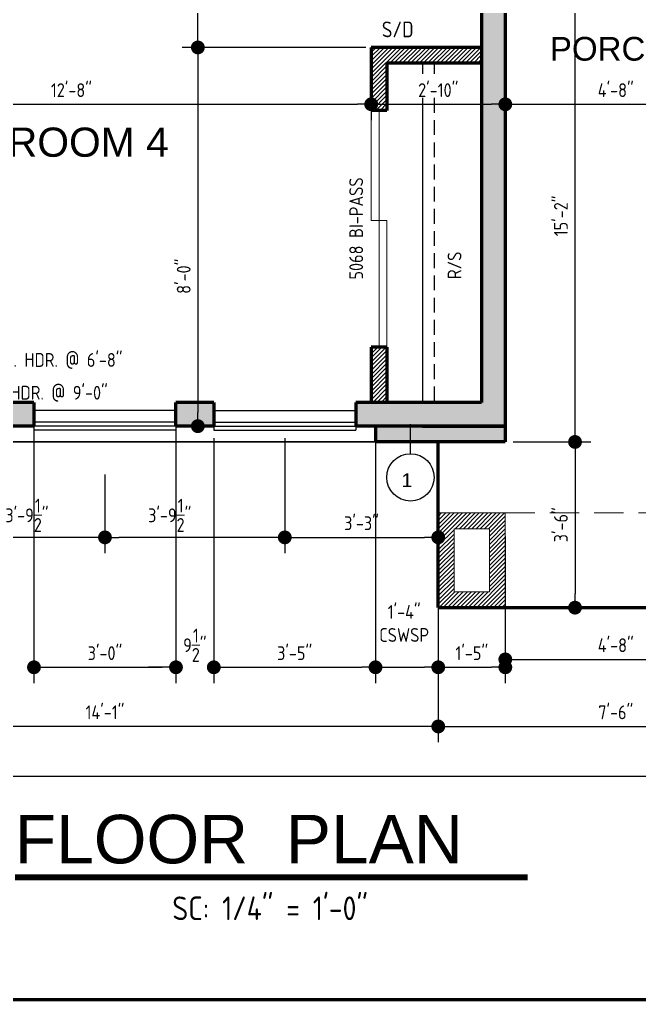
# Model space of a CAD drawing. Header units: feet. Extents: x 57903 to 63568, y -124112 to -112262.
# Drawn here: x 62962.2 to 63119.3, y -124112 to -123863.7 of the extents above; entities that cross this region are included whole.
import ezdxf
from ezdxf.enums import TextEntityAlignment as Align

# ---------------------------------------------------------------- set-up
doc = ezdxf.new("R2010")
doc.units = ezdxf.units.FT
doc.header["$LTSCALE"] = 30
doc.header["$MEASUREMENT"] = 0
for name, pattern in [('HIDDEN', [0.375, 0.25, -0.125]), ('HIDDEN2', [0.1875, 0.125, -0.0625]), ('Solid', [0])]:
    doc.linetypes.add(name, pattern=pattern)
for name, color, linetype in [('CABS-FLOORPLAN', 4, 'Continuous'), ('TEXT', 7, 'Continuous'), ('WINS', 121, 'Continuous')]:
    doc.layers.add(name, color=color, linetype=linetype)
for name, color, linetype, lineweight in [('DIMS', 137, 'Continuous', 15), ('DOORS', 157, 'Continuous', 9), ('DOORTEXT', 253, 'Continuous', 20), ('HATCH', 123, 'Continuous', 0), ('L1', 251, 'Continuous', 13), ('MISC', 3, 'Continuous', 30), ('ROOM LBLS', 253, 'Continuous', 30), ('TEXT LBLS', 81, 'Continuous', 18), ('WALLS', 7, 'Continuous', 60), ('WINDWS LBLS', 121, 'Continuous', 18)]:
    doc.layers.add(name, color=color, linetype=linetype, lineweight=lineweight)
doc.styles.add('ARCH', font='ARCHITXT.SHX')
doc.styles.add('SWIS72', font='swissel.ttf', dxfattribs={"height": 4.5})
doc.styles.add('TEXT1', font='ARCHITXT.shx')
doc.dimstyles.new('ARCHITECTURAL', dxfattribs={"dimtxt": 3.5, "dimasz": 3.5, "dimexe": 4, "dimexo": 2, "dimgap": 1.5, "dimtad": 1, "dimdec": 1, "dimzin": 3, "dimdsep": 46, "dimlunit": 4, "dimtxsty": 'ARCH', "dimblk": 'DOT', "dimcen": 0.0625, "dimadec": 0, "dimazin": 0, "dimtfac": 1, "dimtdec": 1, "dimtix": 1, "dimtofl": 0, "dimtmove": 1, "dimatfit": 2, "dimldrblk": 'DOTSMALL', "dimfxl": 1, "dimtolj": 1, "dimtzin": 0, "dimarcsym": 0})

# ---------------------------------------------------------------- blocks, each defined once
blk = doc.blocks.new('_Dot')
at = {"layer": 'DIMS', "color": 0, "lineweight": -2}
blk.add_line((-0.5, 0), (-1, 0), dxfattribs=at)
at = {"layer": 'DIMS', "color": 0, "const_width": 0.5}
blk.add_lwpolyline([(-0.25, 0, 1), (0.25, 0, 1)], format="xyb", close=True, dxfattribs=at)
blk = doc.blocks.new('*D633')
at = {"layer": 'Defpoints', "color": 0, "linetype": 'Solid', "transparency": 16777216}
for p in [(63029.4, -123967.74), (62983.81, -123977.01), (62983.81, -123994.93)]:
    blk.add_point(p, dxfattribs=at)
at = {"layer": 'DIMS', "color": 0, "linetype": 'Solid', "lineweight": -2, "transparency": 16777216}
for p, q in [((63029.4, -123969.74), (63029.4, -123998.93)), ((62983.81, -123979.01), (62983.81, -123998.93)), ((63025.9, -123994.93), (62987.31, -123994.93))]:
    blk.add_line(p, q, dxfattribs=at)
at = {"layer": 'DIMS', "color": 0, "linetype": 'Solid', "lineweight": -2, "transparency": 16777216, "xscale": 3.5, "yscale": 3.5, "zscale": 3.5, "rotation": 180}
blk.add_blockref('_Dot', (62983.81, -123994.93), dxfattribs=at)
at = {"layer": 'DIMS', "color": 0, "linetype": 'Solid', "lineweight": -2, "transparency": 16777216, "xscale": 3.5, "yscale": 3.5, "zscale": 3.5}
blk.add_blockref('_Dot', (63029.4, -123994.93), dxfattribs=at)
at = {"layer": 'DIMS', "color": 0, "linetype": 'Solid', "transparency": 16777216, "insert": (63000.23, -123989.34), "char_height": 3.5, "attachment_point": 5, "style": 'ARCH'}
blk.add_mtext('\\A1;3\'-9{\\H1x;\\S1/2;}"', dxfattribs=at)
blk = doc.blocks.new('_DotSmall')
at = {"layer": 'DIMS', "color": 0, "const_width": 0.5}
blk.add_lwpolyline([(-0.0625, 0, 1), (0.0625, 0, 1)], format="xyb", close=True, dxfattribs=at)
blk = doc.blocks.new('*D634')
at = {"layer": 'Defpoints', "color": 0, "linetype": 'Solid', "transparency": 16777216}
for p in [(62938.22, -123967.74), (62983.81, -123977.01), (62938.22, -123994.93)]:
    blk.add_point(p, dxfattribs=at)
at = {"layer": 'DIMS', "color": 0, "linetype": 'Solid', "lineweight": -2, "transparency": 16777216}
for p, q in [((62938.22, -123969.74), (62938.22, -123998.93)), ((62983.81, -123979.01), (62983.81, -123998.93)), ((62980.31, -123994.93), (62941.72, -123994.93))]:
    blk.add_line(p, q, dxfattribs=at)
at = {"layer": 'DIMS', "color": 0, "linetype": 'Solid', "lineweight": -2, "transparency": 16777216, "xscale": 3.5, "yscale": 3.5, "zscale": 3.5, "rotation": 180}
blk.add_blockref('_Dot', (62938.22, -123994.93), dxfattribs=at)
at = {"layer": 'DIMS', "color": 0, "linetype": 'Solid', "lineweight": -2, "transparency": 16777216, "xscale": 3.5, "yscale": 3.5, "zscale": 3.5}
blk.add_blockref('_Dot', (62983.81, -123994.93), dxfattribs=at)
at = {"layer": 'DIMS', "color": 0, "linetype": 'Solid', "transparency": 16777216, "insert": (62964.03, -123989.34), "char_height": 3.5, "attachment_point": 5, "style": 'ARCH'}
blk.add_mtext('\\A1;3\'-9{\\H1x;\\S1/2;}"', dxfattribs=at)
blk = doc.blocks.new('*D735')
at = {"layer": 'Defpoints', "color": 0, "linetype": 'Solid', "transparency": 16777216}
for p in [(62899.31, -123966.74), (63068.31, -123992.74), (62899.31, -124042.86)]:
    blk.add_point(p, dxfattribs=at)
at = {"layer": 'DIMS', "color": 0, "linetype": 'Solid', "lineweight": -2, "transparency": 16777216}
for p, q in [((62899.31, -123968.74), (62899.31, -124046.86)), ((63068.31, -123994.74), (63068.31, -124046.86)), ((63064.81, -124042.86), (62902.81, -124042.86))]:
    blk.add_line(p, q, dxfattribs=at)
at = {"layer": 'DIMS', "color": 0, "linetype": 'Solid', "lineweight": -2, "transparency": 16777216, "xscale": 3.5, "yscale": 3.5, "zscale": 3.5, "rotation": 180}
blk.add_blockref('_Dot', (62899.31, -124042.86), dxfattribs=at)
at = {"layer": 'DIMS', "color": 0, "linetype": 'Solid', "lineweight": -2, "transparency": 16777216, "xscale": 3.5, "yscale": 3.5, "zscale": 3.5}
blk.add_blockref('_Dot', (63068.31, -124042.86), dxfattribs=at)
at = {"layer": 'DIMS', "color": 0, "linetype": 'Solid', "transparency": 16777216, "insert": (62983.81, -124039.28), "char_height": 3.5, "attachment_point": 5, "style": 'ARCH'}
blk.add_mtext('\\A1;14\'-1"', dxfattribs=at)
blk = doc.blocks.new('*D636')
at = {"layer": 'Defpoints', "color": 0, "linetype": 'Solid', "transparency": 16777216}
for p in [(63158.31, -123992.74), (63068.31, -124012.93), (63158.31, -124042.86)]:
    blk.add_point(p, dxfattribs=at)
at = {"layer": 'DIMS', "color": 0, "linetype": 'Solid', "lineweight": -2, "transparency": 16777216}
for p, q in [((63158.31, -123994.74), (63158.31, -124046.86)), ((63068.31, -124014.93), (63068.31, -124046.86)), ((63071.81, -124042.86), (63154.81, -124042.86))]:
    blk.add_line(p, q, dxfattribs=at)
at = {"layer": 'DIMS', "color": 0, "linetype": 'Solid', "lineweight": -2, "transparency": 16777216, "xscale": 3.5, "yscale": 3.5, "zscale": 3.5, "rotation": 180}
blk.add_blockref('_Dot', (63068.31, -124042.86), dxfattribs=at)
at = {"layer": 'DIMS', "color": 0, "linetype": 'Solid', "lineweight": -2, "transparency": 16777216, "xscale": 3.5, "yscale": 3.5, "zscale": 3.5}
blk.add_blockref('_Dot', (63158.31, -124042.86), dxfattribs=at)
at = {"layer": 'DIMS', "color": 0, "linetype": 'Solid', "transparency": 16777216, "insert": (63113.31, -124039.28), "char_height": 3.5, "attachment_point": 5, "style": 'ARCH'}
blk.add_mtext('\\A1;7\'-6"', dxfattribs=at)
blk = doc.blocks.new('*D638')
at = {"layer": 'Defpoints', "color": 0, "linetype": 'Solid', "transparency": 16777216}
for p in [(63367.31, -123930.74), (62899.31, -123970.74), (62899.31, -124055.53)]:
    blk.add_point(p, dxfattribs=at)
at = {"layer": 'DIMS', "color": 0, "linetype": 'Solid', "lineweight": -2, "transparency": 16777216}
for p, q in [((63367.31, -123932.74), (63367.31, -124059.53)), ((62899.31, -123972.74), (62899.31, -124059.53)), ((63363.81, -124055.53), (62902.81, -124055.53))]:
    blk.add_line(p, q, dxfattribs=at)
at = {"layer": 'DIMS', "color": 0, "linetype": 'Solid', "lineweight": -2, "transparency": 16777216, "xscale": 3.5, "yscale": 3.5, "zscale": 3.5, "rotation": 180}
blk.add_blockref('_Dot', (62899.31, -124055.53), dxfattribs=at)
at = {"layer": 'DIMS', "color": 0, "linetype": 'Solid', "lineweight": -2, "transparency": 16777216, "xscale": 3.5, "yscale": 3.5, "zscale": 3.5}
blk.add_blockref('_Dot', (63367.31, -124055.53), dxfattribs=at)
at = {"layer": 'DIMS', "color": 0, "linetype": 'Solid', "transparency": 16777216, "insert": (63133.31, -124051.95), "char_height": 3.5, "attachment_point": 5, "style": 'ARCH'}
blk.add_mtext('\\A1;39\'-0"', dxfattribs=at)
blk = doc.blocks.new('*D639')
at = {"layer": 'Defpoints', "color": 0, "linetype": 'Solid', "transparency": 16777216}
for p in [(63029.4, -123967.74), (63068.31, -123994.93), (63068.31, -124002.77)]:
    blk.add_point(p, dxfattribs=at)
at = {"layer": 'DIMS', "color": 0, "linetype": 'Solid', "lineweight": -2, "transparency": 16777216}
for p, q in [((63029.4, -123969.74), (63029.4, -123998.93)), ((63068.31, -124000.77), (63068.31, -123990.93)), ((63032.9, -123994.93), (63064.81, -123994.93))]:
    blk.add_line(p, q, dxfattribs=at)
at = {"layer": 'DIMS', "color": 0, "linetype": 'Solid', "lineweight": -2, "transparency": 16777216, "xscale": 3.5, "yscale": 3.5, "zscale": 3.5, "rotation": 180}
blk.add_blockref('_Dot', (63029.4, -123994.93), dxfattribs=at)
at = {"layer": 'DIMS', "color": 0, "linetype": 'Solid', "lineweight": -2, "transparency": 16777216, "xscale": 3.5, "yscale": 3.5, "zscale": 3.5}
blk.add_blockref('_Dot', (63068.31, -123994.93), dxfattribs=at)
at = {"layer": 'DIMS', "color": 0, "linetype": 'Solid', "transparency": 16777216, "insert": (63048.85, -123991.34), "char_height": 3.5, "attachment_point": 5, "style": 'ARCH'}
blk.add_mtext('\\A1;3\'-3"', dxfattribs=at)
blk = doc.blocks.new('*D640')
at = {"layer": 'Defpoints', "color": 0, "linetype": 'Solid', "transparency": 16777216}
for p in [(63085.31, -123992.74), (63141.31, -124012.74), (63141.31, -124025.86)]:
    blk.add_point(p, dxfattribs=at)
at = {"layer": 'DIMS', "color": 0, "linetype": 'Solid', "lineweight": -2, "transparency": 16777216}
for p, q in [((63085.31, -123994.74), (63085.31, -124029.86)), ((63141.31, -124014.74), (63141.31, -124029.86)), ((63088.81, -124025.86), (63137.81, -124025.86))]:
    blk.add_line(p, q, dxfattribs=at)
at = {"layer": 'DIMS', "color": 0, "linetype": 'Solid', "lineweight": -2, "transparency": 16777216, "xscale": 3.5, "yscale": 3.5, "zscale": 3.5, "rotation": 180}
blk.add_blockref('_Dot', (63085.31, -124025.86), dxfattribs=at)
at = {"layer": 'DIMS', "color": 0, "linetype": 'Solid', "lineweight": -2, "transparency": 16777216, "xscale": 3.5, "yscale": 3.5, "zscale": 3.5}
blk.add_blockref('_Dot', (63141.31, -124025.86), dxfattribs=at)
at = {"layer": 'DIMS', "color": 0, "linetype": 'Solid', "transparency": 16777216, "insert": (63113.31, -124022.28), "char_height": 3.5, "attachment_point": 5, "style": 'ARCH'}
blk.add_mtext('\\A1;4\'-8"', dxfattribs=at)
blk = doc.blocks.new('*D641')
at = {"layer": 'Defpoints', "color": 0, "linetype": 'Solid', "transparency": 16777216}
for p in [(63051.31, -123878.74), (63051.31, -123885.15), (62899.31, -123885.56)]:
    blk.add_point(p, dxfattribs=at)
at = {"layer": 'DIMS', "color": 0, "linetype": 'Solid', "lineweight": -2, "transparency": 16777216}
for p, q in [((62899.31, -123883.56), (62899.31, -123881.15)), ((63051.31, -123880.74), (63051.31, -123889.15)), ((62902.81, -123885.15), (63047.81, -123885.15))]:
    blk.add_line(p, q, dxfattribs=at)
at = {"layer": 'DIMS', "color": 0, "linetype": 'Solid', "lineweight": -2, "transparency": 16777216, "xscale": 3.5, "yscale": 3.5, "zscale": 3.5, "rotation": 180}
blk.add_blockref('_Dot', (62899.31, -123885.15), dxfattribs=at)
at = {"layer": 'DIMS', "color": 0, "linetype": 'Solid', "lineweight": -2, "transparency": 16777216, "xscale": 3.5, "yscale": 3.5, "zscale": 3.5}
blk.add_blockref('_Dot', (63051.31, -123885.15), dxfattribs=at)
at = {"layer": 'DIMS', "color": 0, "linetype": 'Solid', "transparency": 16777216, "insert": (62975.31, -123881.56), "char_height": 3.5, "attachment_point": 5, "style": 'ARCH'}
blk.add_mtext('\\A1;12\'-8"', dxfattribs=at)
blk = doc.blocks.new('*D642')
at = {"layer": 'Defpoints', "color": 0, "linetype": 'Solid', "transparency": 16777216}
for p in [(63085.31, -123872.75), (63051.31, -123878.74), (63085.31, -123885.15)]:
    blk.add_point(p, dxfattribs=at)
at = {"layer": 'DIMS', "color": 0, "linetype": 'Solid', "lineweight": -2, "transparency": 16777216}
for p, q in [((63085.31, -123874.75), (63085.31, -123889.15)), ((63051.31, -123880.74), (63051.31, -123889.15)), ((63054.81, -123885.15), (63081.81, -123885.15))]:
    blk.add_line(p, q, dxfattribs=at)
at = {"layer": 'DIMS', "color": 0, "linetype": 'Solid', "lineweight": -2, "transparency": 16777216, "xscale": 3.5, "yscale": 3.5, "zscale": 3.5, "rotation": 180}
blk.add_blockref('_Dot', (63051.31, -123885.15), dxfattribs=at)
at = {"layer": 'DIMS', "color": 0, "linetype": 'Solid', "lineweight": -2, "transparency": 16777216, "xscale": 3.5, "yscale": 3.5, "zscale": 3.5}
blk.add_blockref('_Dot', (63085.31, -123885.15), dxfattribs=at)
at = {"layer": 'DIMS', "color": 0, "linetype": 'Solid', "transparency": 16777216, "insert": (63068.31, -123881.56), "char_height": 3.5, "attachment_point": 5, "style": 'ARCH'}
blk.add_mtext('\\A1;2\'-10"', dxfattribs=at)
blk = doc.blocks.new('*D643')
at = {"layer": 'Defpoints', "color": 0, "linetype": 'Solid', "transparency": 16777216}
for p in [(63141.31, -123872.66), (63085.31, -123877.36), (63141.31, -123885.15)]:
    blk.add_point(p, dxfattribs=at)
at = {"layer": 'DIMS', "color": 0, "linetype": 'Solid', "lineweight": -2, "transparency": 16777216}
for p, q in [((63141.31, -123874.66), (63141.31, -123889.15)), ((63085.31, -123879.36), (63085.31, -123889.15)), ((63088.81, -123885.15), (63137.81, -123885.15))]:
    blk.add_line(p, q, dxfattribs=at)
at = {"layer": 'DIMS', "color": 0, "linetype": 'Solid', "lineweight": -2, "transparency": 16777216, "xscale": 3.5, "yscale": 3.5, "zscale": 3.5, "rotation": 180}
blk.add_blockref('_Dot', (63085.31, -123885.15), dxfattribs=at)
at = {"layer": 'DIMS', "color": 0, "linetype": 'Solid', "lineweight": -2, "transparency": 16777216, "xscale": 3.5, "yscale": 3.5, "zscale": 3.5}
blk.add_blockref('_Dot', (63141.31, -123885.15), dxfattribs=at)
at = {"layer": 'DIMS', "color": 0, "linetype": 'Solid', "transparency": 16777216, "insert": (63113.31, -123881.56), "char_height": 3.5, "attachment_point": 5, "style": 'ARCH'}
blk.add_mtext('\\A1;4\'-8"', dxfattribs=at)
blk = doc.blocks.new('*D669')
at = {"layer": 'Defpoints', "color": 0, "linetype": 'Solid', "transparency": 16777216}
for p in [(63051.96, -123870.74), (63007.36, -123966.74), (63008.58, -123966.74)]:
    blk.add_point(p, dxfattribs=at)
at = {"layer": 'DIMS', "color": 0, "linetype": 'Solid', "lineweight": -2, "transparency": 16777216}
for p, q in [((63049.96, -123870.74), (63003.36, -123870.74)), ((63007.36, -123874.24), (63007.36, -123963.24)), ((63006.58, -123966.74), (63003.36, -123966.74))]:
    blk.add_line(p, q, dxfattribs=at)
at = {"layer": 'DIMS', "color": 0, "linetype": 'Solid', "lineweight": -2, "transparency": 16777216, "xscale": 3.5, "yscale": 3.5, "zscale": 3.5}
for p, rotation in [((63007.36, -123870.74), 90), ((63007.36, -123966.74), 270)]:
    blk.add_blockref('_Dot', p, dxfattribs=dict(at, rotation=rotation))
at = {"layer": 'DIMS', "color": 0, "linetype": 'Solid', "transparency": 16777216, "insert": (63003.77, -123928.73), "char_height": 3.5, "attachment_point": 5, "rotation": 90, "style": 'ARCH'}
blk.add_mtext('\\A1;8\'-0"', dxfattribs=at)
blk = doc.blocks.new('*D671')
at = {"layer": 'Defpoints', "color": 0, "linetype": 'Solid', "transparency": 16777216}
for p in [(63085.31, -123788.74), (63102.98, -123788.74), (63085.31, -123970.74)]:
    blk.add_point(p, dxfattribs=at)
at = {"layer": 'DIMS', "color": 0, "linetype": 'Solid', "lineweight": -2, "transparency": 16777216}
for p, q in [((63087.31, -123788.74), (63106.98, -123788.74)), ((63102.98, -123967.24), (63102.98, -123792.24)), ((63087.31, -123970.74), (63106.98, -123970.74))]:
    blk.add_line(p, q, dxfattribs=at)
at = {"layer": 'DIMS', "color": 0, "linetype": 'Solid', "lineweight": -2, "transparency": 16777216, "xscale": 3.5, "yscale": 3.5, "zscale": 3.5}
for p, rotation in [((63102.98, -123788.74), 90), ((63102.98, -123970.74), 270)]:
    blk.add_blockref('_Dot', p, dxfattribs=dict(at, rotation=rotation))
at = {"layer": 'DIMS', "color": 0, "linetype": 'Solid', "transparency": 16777216, "insert": (63099.4, -123913.44), "char_height": 3.5, "attachment_point": 5, "rotation": 90, "style": 'ARCH'}
blk.add_mtext('\\A1;15\'-2"', dxfattribs=at)
blk = doc.blocks.new('*D677')
at = {"layer": 'Defpoints', "color": 0, "linetype": 'Solid', "transparency": 16777216}
for p in [(63007.36, -123826.74), (63020.56, -123826.74), (63049.96, -123870.74)]:
    blk.add_point(p, dxfattribs=at)
at = {"layer": 'DIMS', "color": 0, "linetype": 'Solid', "lineweight": -2, "transparency": 16777216}
for p, q in [((63018.56, -123826.74), (63003.36, -123826.74)), ((63007.36, -123867.24), (63007.36, -123830.24)), ((63047.96, -123870.74), (63003.36, -123870.74))]:
    blk.add_line(p, q, dxfattribs=at)
at = {"layer": 'DIMS', "color": 0, "linetype": 'Solid', "lineweight": -2, "transparency": 16777216, "xscale": 3.5, "yscale": 3.5, "zscale": 3.5}
for p, rotation in [((63007.36, -123826.74), 90), ((63007.36, -123870.74), 270)]:
    blk.add_blockref('_Dot', p, dxfattribs=dict(at, rotation=rotation))
at = {"layer": 'DIMS', "color": 0, "linetype": 'Solid', "transparency": 16777216, "insert": (63003.77, -123848.74), "char_height": 3.5, "attachment_point": 5, "rotation": 90, "style": 'ARCH'}
blk.add_mtext('\\A1;3\'-8"', dxfattribs=at)
blk = doc.blocks.new('*D707')
at = {"layer": 'Defpoints', "color": 0, "linetype": 'Solid', "transparency": 16777216}
for p in [(63085.31, -123992.74), (63068.31, -124010.74), (63085.31, -124027.86)]:
    blk.add_point(p, dxfattribs=at)
at = {"layer": 'DIMS', "color": 0, "linetype": 'Solid', "lineweight": -2, "transparency": 16777216}
for p, q in [((63085.31, -123994.74), (63085.31, -124031.86)), ((63068.31, -124012.74), (63068.31, -124031.86)), ((63071.81, -124027.86), (63081.81, -124027.86))]:
    blk.add_line(p, q, dxfattribs=at)
at = {"layer": 'DIMS', "color": 0, "linetype": 'Solid', "lineweight": -2, "transparency": 16777216, "xscale": 3.5, "yscale": 3.5, "zscale": 3.5, "rotation": 180}
blk.add_blockref('_Dot', (63068.31, -124027.86), dxfattribs=at)
at = {"layer": 'DIMS', "color": 0, "linetype": 'Solid', "lineweight": -2, "transparency": 16777216, "xscale": 3.5, "yscale": 3.5, "zscale": 3.5}
blk.add_blockref('_Dot', (63085.31, -124027.86), dxfattribs=at)
at = {"layer": 'DIMS', "color": 0, "linetype": 'Solid', "transparency": 16777216, "insert": (63076.81, -124024.28), "char_height": 3.5, "attachment_point": 5, "style": 'ARCH'}
blk.add_mtext('\\A1;1\'-5"', dxfattribs=at)
blk = doc.blocks.new('*D708')
at = {"layer": 'Defpoints', "color": 0, "linetype": 'Solid', "transparency": 16777216}
for p in [(63052.4, -123966.74), (63068.31, -124010.93), (63068.31, -124027.86)]:
    blk.add_point(p, dxfattribs=at)
at = {"layer": 'DIMS', "color": 0, "linetype": 'Solid', "lineweight": -2, "transparency": 16777216}
for p, q in [((63052.4, -123968.74), (63052.4, -124031.86)), ((63068.31, -124012.93), (63068.31, -124031.86)), ((63055.9, -124027.86), (63064.81, -124027.86))]:
    blk.add_line(p, q, dxfattribs=at)
at = {"layer": 'DIMS', "color": 0, "linetype": 'Solid', "lineweight": -2, "transparency": 16777216, "xscale": 3.5, "yscale": 3.5, "zscale": 3.5, "rotation": 180}
blk.add_blockref('_Dot', (63052.4, -124027.86), dxfattribs=at)
at = {"layer": 'DIMS', "color": 0, "linetype": 'Solid', "lineweight": -2, "transparency": 16777216, "xscale": 3.5, "yscale": 3.5, "zscale": 3.5}
blk.add_blockref('_Dot', (63068.31, -124027.86), dxfattribs=at)
at = {"layer": 'DIMS', "color": 0, "linetype": 'Solid', "transparency": 16777216, "insert": (63059.67, -124016.75), "char_height": 3.5, "attachment_point": 5, "style": 'ARCH'}
blk.add_mtext('\\A1;1\'-4"\\PCSWSP', dxfattribs=at)
blk = doc.blocks.new('*D749')
at = {"layer": 'Defpoints', "color": 0, "linetype": 'Solid', "transparency": 16777216}
for p in [(63085.31, -123970.74), (63068.31, -124012.74), (63102.98, -124012.74)]:
    blk.add_point(p, dxfattribs=at)
at = {"layer": 'DIMS', "color": 0, "linetype": 'Solid', "lineweight": -2, "transparency": 16777216}
for p, q in [((63087.31, -123970.74), (63106.98, -123970.74)), ((63102.98, -123974.24), (63102.98, -124009.24)), ((63070.31, -124012.74), (63106.98, -124012.74))]:
    blk.add_line(p, q, dxfattribs=at)
at = {"layer": 'DIMS', "color": 0, "linetype": 'Solid', "lineweight": -2, "transparency": 16777216, "xscale": 3.5, "yscale": 3.5, "zscale": 3.5}
for p, rotation in [((63102.98, -123970.74), 90), ((63102.98, -124012.74), 270)]:
    blk.add_blockref('_Dot', p, dxfattribs=dict(at, rotation=rotation))
at = {"layer": 'DIMS', "color": 0, "linetype": 'Solid', "transparency": 16777216, "insert": (63099.4, -123991.74), "char_height": 3.5, "attachment_point": 5, "rotation": 90, "style": 'ARCH'}
blk.add_mtext('\\A1;3\'-6"', dxfattribs=at)
blk = doc.blocks.new('*D778')
at = {"layer": 'Defpoints', "color": 0, "linetype": 'Solid', "transparency": 16777216}
for p in [(63001.81, -123967.74), (63011.4, -123967.74), (63011.4, -124027.86)]:
    blk.add_point(p, dxfattribs=at)
at = {"layer": 'DIMS', "color": 0, "linetype": 'Solid', "lineweight": -2, "transparency": 16777216}
for p, q in [((63001.81, -123969.74), (63001.81, -124031.86)), ((63011.4, -123969.74), (63011.4, -124031.86)), ((62998.31, -124027.86), (62994.81, -124027.86)), ((63014.9, -124027.86), (63018.4, -124027.86))]:
    blk.add_line(p, q, dxfattribs=at)
at = {"layer": 'DIMS', "color": 0, "linetype": 'Solid', "lineweight": -2, "transparency": 16777216, "xscale": 3.5, "yscale": 3.5, "zscale": 3.5}
blk.add_blockref('_Dot', (63001.81, -124027.86), dxfattribs=at)
at = {"layer": 'DIMS', "color": 0, "linetype": 'Solid', "lineweight": -2, "transparency": 16777216, "xscale": 3.5, "yscale": 3.5, "zscale": 3.5, "rotation": 180}
blk.add_blockref('_Dot', (63011.4, -124027.86), dxfattribs=at)
at = {"layer": 'DIMS', "color": 0, "linetype": 'Solid', "transparency": 16777216, "insert": (63006.6, -124022.28), "char_height": 3.5, "attachment_point": 5, "style": 'ARCH'}
blk.add_mtext('\\A1;9{\\H1x;\\S1/2;}"', dxfattribs=at)
blk = doc.blocks.new('*D779')
at = {"layer": 'Defpoints', "color": 0, "linetype": 'Solid', "transparency": 16777216}
for p in [(63011.4, -123967.74), (63052.4, -123968.74), (63052.4, -124027.86)]:
    blk.add_point(p, dxfattribs=at)
at = {"layer": 'DIMS', "color": 0, "linetype": 'Solid', "lineweight": -2, "transparency": 16777216}
for p, q in [((63011.4, -123969.74), (63011.4, -124031.86)), ((63052.4, -123970.74), (63052.4, -124031.86)), ((63014.9, -124027.86), (63048.9, -124027.86))]:
    blk.add_line(p, q, dxfattribs=at)
at = {"layer": 'DIMS', "color": 0, "linetype": 'Solid', "lineweight": -2, "transparency": 16777216, "xscale": 3.5, "yscale": 3.5, "zscale": 3.5, "rotation": 180}
blk.add_blockref('_Dot', (63011.4, -124027.86), dxfattribs=at)
at = {"layer": 'DIMS', "color": 0, "linetype": 'Solid', "lineweight": -2, "transparency": 16777216, "xscale": 3.5, "yscale": 3.5, "zscale": 3.5}
blk.add_blockref('_Dot', (63052.4, -124027.86), dxfattribs=at)
at = {"layer": 'DIMS', "color": 0, "linetype": 'Solid', "transparency": 16777216, "insert": (63031.9, -124024.28), "char_height": 3.5, "attachment_point": 5, "style": 'ARCH'}
blk.add_mtext('\\A1;3\'-5"', dxfattribs=at)
blk = doc.blocks.new('*D780')
at = {"layer": 'Defpoints', "color": 0, "linetype": 'Solid', "transparency": 16777216}
for p in [(62965.81, -123965.69), (63001.81, -123965.74), (63001.81, -124027.86)]:
    blk.add_point(p, dxfattribs=at)
at = {"layer": 'DIMS', "color": 0, "linetype": 'Solid', "lineweight": -2, "transparency": 16777216}
for p, q in [((62965.81, -123967.69), (62965.81, -124031.86)), ((63001.81, -123967.74), (63001.81, -124031.86)), ((62969.31, -124027.86), (62998.31, -124027.86))]:
    blk.add_line(p, q, dxfattribs=at)
at = {"layer": 'DIMS', "color": 0, "linetype": 'Solid', "lineweight": -2, "transparency": 16777216, "xscale": 3.5, "yscale": 3.5, "zscale": 3.5, "rotation": 180}
blk.add_blockref('_Dot', (62965.81, -124027.86), dxfattribs=at)
at = {"layer": 'DIMS', "color": 0, "linetype": 'Solid', "lineweight": -2, "transparency": 16777216, "xscale": 3.5, "yscale": 3.5, "zscale": 3.5}
blk.add_blockref('_Dot', (63001.81, -124027.86), dxfattribs=at)
at = {"layer": 'DIMS', "color": 0, "linetype": 'Solid', "transparency": 16777216, "insert": (62983.81, -124024.28), "char_height": 3.5, "attachment_point": 5, "style": 'ARCH'}
blk.add_mtext('\\A1;3\'-0"', dxfattribs=at)

msp = doc.modelspace()

# ---------------------------------------------------------------- hatches: boundary and pattern name
at = {"layer": 'HATCH'}
h = msp.add_hatch(color=9, dxfattribs=at)
h.dxf.hatch_style = 1
h.set_gradient(color1=(199, 200, 202), color2=(147, 149, 152), name='INVCYLINDER')
h.paths.add_polyline_path([(63085.31, -123788.74), (63094.31, -123788.74), (63094.31, -123782.74), (63079.31, -123782.74), (63079.31, -123960.74), (63047.4, -123960.74), (63047.4, -123966.74), (63085.31, -123966.74)])
at = {"layer": 'HATCH', "linetype": 'Solid'}
h = msp.add_hatch(dxfattribs=at)
h.set_pattern_fill('ANSI31', color=256, scale=6, style=0)
h.paths.add_polyline_path([(63079.31, -123870.74), (63051.31, -123870.74), (63051.31, -123886.74), (63055.31, -123886.74), (63055.31, -123874.74), (63079.31, -123874.74)])
h.paths.add_polyline_path([(63055.31, -123946.74), (63051.31, -123946.74), (63051.31, -123960.74), (63055.31, -123960.74)])
at = {"layer": 'HATCH'}
h = msp.add_hatch(color=9, dxfattribs=at)
h.dxf.hatch_style = 1
h.set_gradient(color1=(199, 200, 202), color2=(147, 149, 152), name='INVCYLINDER')
h.paths.add_polyline_path([(62899.31, -123950.74), (62905.31, -123950.74), (62905.31, -123960.74), (62920.22, -123960.74), (62920.22, -123966.74), (62899.31, -123966.74)])
h.paths.add_polyline_path([(62956.22, -123960.74), (62965.81, -123960.74), (62965.81, -123966.74), (62956.22, -123966.74)])
h.paths.add_polyline_path([(63001.81, -123960.74), (63011.4, -123960.74), (63011.4, -123966.74), (63001.81, -123966.74)])
at = {"layer": 'HATCH', "linetype": 'Solid'}
msp.add_hatch(color=256, dxfattribs=at).paths.add_polyline_path([(63052.4, -123970.74), (63052.4, -123966.74), (63085.31, -123966.74), (63085.31, -123970.74)])
h = msp.add_hatch(dxfattribs=at)
h.set_pattern_fill('ANSI31', color=256, scale=6, style=0)
h.set_pattern_definition([(45, (0, -2), (-0.530330086, 0.530330086), [])])
h.paths.add_polyline_path([(63068.31, -123988.74), (63068.31, -124012.74), (63085.31, -124012.74), (63085.31, -123988.74)])
h.paths.add_polyline_path([(63081.31, -123992.74), (63081.31, -124008.74), (63072.31, -124008.74), (63072.31, -123992.74)], flags=16)
h.paths.add_polyline_path([(63141.31, -123988.74), (63141.31, -124012.74), (63158.31, -124012.74), (63158.31, -123988.74)])
h.paths.add_polyline_path([(63154.31, -123992.74), (63154.31, -124008.74), (63145.31, -124008.74), (63145.31, -123992.74)], flags=16)

# ---------------------------------------------------------------- linework, layer by layer
at = {"layer": 'CABS-FLOORPLAN', "color": 4}
for p, q in [((63064.31, -123874.74), (63064.31, -123877.45)), ((63064.31, -123883.55), (63064.31, -123960.74))]:
    msp.add_line(p, q, dxfattribs=at)
at = {"layer": 'CABS-FLOORPLAN', "color": 4, "linetype": 'HIDDEN2'}
for p, q in [((63067.31, -123874.74), (63067.31, -123877.45)), ((63067.31, -123883.55), (63067.31, -123960.74))]:
    msp.add_line(p, q, dxfattribs=at)
at = {"layer": 'DIMS', "color": 7, "linetype": 'Solid'}
for points in [[(63068.31, -123988.74), (63085.31, -123988.74), (63085.31, -124012.74), (63068.31, -124012.74)], [(63072.31, -123992.74), (63081.31, -123992.74), (63081.31, -124008.74), (63072.31, -124008.74)]]:
    msp.add_lwpolyline(points, close=True, dxfattribs=at)
at = {"layer": 'DOORS'}
for p, q in [((63051.31, -123886.74), (63051.31, -123914.64)), ((63053.31, -123886.74), (63053.31, -123914.64)), ((63053.31, -123914.64), (63051.31, -123914.64)), ((63055.31, -123914.64), (63053.31, -123914.64)), ((63053.31, -123946.74), (63053.31, -123914.64)), ((63055.31, -123946.74), (63055.31, -123914.64))]:
    msp.add_line(p, q, dxfattribs=at)
at = {"layer": 'L1', "linetype": 'HIDDEN'}
msp.add_line((63085.31, -123988.74), (63141.31, -123988.74), dxfattribs=at)
at = {"layer": 'MISC', "linetype": 'Continuous'}
msp.add_line((63052.4, -123970.74), (62915.22, -123970.74), dxfattribs=at)
at = {"layer": 'ROOM LBLS', "const_width": 1.5, "elevation": -0.03}
msp.add_lwpolyline([(63090.98, -124081.11), (62961.03, -124081.11)], dxfattribs=at)
at = {"layer": 'TEXT'}
msp.add_line((63061.26, -123973.71), (63061.26, -123966.27), dxfattribs=at)
msp.add_circle((63061.26, -123979.71), 6, dxfattribs=at)
at = {"layer": 'WALLS'}
for p, q in [((63079.31, -123782.74), (63079.31, -123960.74)), ((63085.31, -123788.74), (63085.31, -123970.74)), ((63051.31, -123870.74), (63051.31, -123886.74)), ((63079.31, -123870.74), (63051.31, -123870.74)), ((63055.31, -123874.74), (63055.31, -123886.74)), ((63079.31, -123874.74), (63055.31, -123874.74)), ((63079.31, -123874.74), (63079.31, -123960.74)), ((63055.31, -123886.74), (63051.31, -123886.74)), ((63051.31, -123946.74), (63051.31, -123960.74)), ((63055.31, -123946.74), (63051.31, -123946.74)), ((63055.31, -123946.74), (63055.31, -123960.74)), ((62965.81, -123960.74), (62956.22, -123960.74)), ((62965.81, -123960.74), (62965.81, -123966.74)), ((63011.4, -123960.74), (63001.81, -123960.74)), ((63001.81, -123966.74), (63001.81, -123960.74)), ((63011.4, -123960.74), (63011.4, -123966.74)), ((63079.31, -123960.74), (63047.4, -123960.74)), ((63047.4, -123960.74), (63047.4, -123966.74)), ((62965.81, -123966.74), (62956.22, -123966.74)), ((63011.4, -123966.74), (63001.81, -123966.74)), ((63085.31, -123966.74), (63047.4, -123966.74)), ((63064.31, -123966.74), (63085.31, -123966.74)), ((63085.31, -123970.74), (63052.4, -123970.74)), ((63068.31, -124012.74), (63068.31, -123970.74)), ((63068.31, -124012.74), (63086.31, -124012.74)), ((63068.31, -124012.74), (63158.31, -124012.74))]:
    msp.add_line(p, q, dxfattribs=at)
at = {"layer": 'WALLS', "linetype": 'Solid'}
msp.add_line((63052.4, -123966.74), (63052.4, -123970.74), dxfattribs=at)
msp.add_line((63052.4, -123966.74), (63052.4, -123970.74), dxfattribs=at)
at = {"layer": 'WALLS'}
msp.add_lwpolyline([(63567.73, -123032.05), (61934.08, -123032.05), (61934.08, -124112.05), (63567.73, -124112.05)], close=True, dxfattribs=at)
at = {"layer": 'WINS', "linetype": 'Continuous'}
for p, q in [((63001.81, -123962.74), (62965.81, -123962.74)), ((63001.81, -123962.74), (62965.81, -123962.74)), ((63011.4, -123962.74), (63047.4, -123962.74)), ((63011.4, -123962.74), (63047.4, -123962.74)), ((63001.81, -123965.69), (62965.81, -123965.69)), ((63001.81, -123965.69), (62965.81, -123965.69)), ((62965.81, -123966.72), (62965.81, -123967.74)), ((63001.81, -123966.74), (62965.81, -123966.74)), ((63001.81, -123966.74), (62965.81, -123966.74)), ((62965.81, -123966.74), (62965.81, -123967.74)), ((63001.81, -123966.74), (63001.81, -123967.74)), ((63011.4, -123965.69), (63047.4, -123965.69)), ((63011.4, -123965.69), (63047.4, -123965.69)), ((63011.4, -123966.74), (63047.4, -123966.74)), ((63011.4, -123966.74), (63011.4, -123967.74)), ((63011.4, -123966.74), (63047.4, -123966.74)), ((63047.4, -123966.74), (63047.4, -123967.74)), ((63001.81, -123967.74), (62965.81, -123967.74)), ((63001.81, -123967.74), (62965.81, -123967.74)), ((63011.4, -123967.74), (63047.4, -123967.74)), ((63011.4, -123967.74), (63047.4, -123967.74))]:
    msp.add_line(p, q, dxfattribs=at)

# ---------------------------------------------------------------- texts
at = {"layer": 'DOORTEXT', "color": 7, "style": 'TEXT1'}
msp.add_text('5068 BI-PASS', height=3.5, rotation=90, dxfattribs=at).set_placement((63049.25, -123916.62), align=Align.CENTER)
at = {"layer": 'ROOM LBLS', "style": 'SWIS72'}
for s, height, p in [('PORCH', 6, (63096.6, -123874.08)), ('BEDROOM 4', 7.4, (62937.94, -123898.45, 0)), ('FLOOR  PLAN', 12.2976, (62960.93, -124077.56, -0.03))]:
    msp.add_text(s, height=height, dxfattribs=at).set_placement(p)
at = {"layer": 'TEXT', "style": 'TEXT1'}
msp.add_text('R/S', height=3.5, rotation=90, dxfattribs=at).set_placement((63074.19, -123929.46))
at = {"layer": 'TEXT'}
for s, height, style, p in [('1', 3.5, 'SWIS72', (63059.02, -123982.19)), ('SC: 1/4" = 1\'-0"', 6, 'TEXT1', (63000.88, -124091.95, -0.03))]:
    msp.add_text(s, height=height, dxfattribs=dict(at, style=style)).set_placement(p)
at = {"layer": 'TEXT LBLS', "ltscale": 0.5, "style": 'TEXT1'}
msp.add_text('S/D', height=3.99, dxfattribs=at).set_placement((63054, -123868.16))
at = {"layer": 'WINDWS LBLS', "style": 'TEXT1'}
for s, p in [('(3) 3050 FXD. HDR. @ 6\'-8"', (62936.74, -123951.71)), ('(3) 3016 FXD. ABOVE  HDR. @ 9\'-0"', (62917.33, -123960.01))]:
    msp.add_text(s, height=3.5, dxfattribs=at).set_placement(p)

# ---------------------------------------------------------------- dimensions: what is measured, and where the dimension line sits
at = {"layer": 'DIMS', "linetype": 'Solid'}
for base, p1, p2, picture, middle in [((63102.98, -123788.74), (63085.31, -123970.74), (63085.31, -123788.74), '*D671', (63102.98, -123913.44)), ((63007.36, -123966.74), (63051.96, -123870.74), (63008.58, -123966.74), '*D669', (63007.36, -123928.73))]:
    dim = msp.add_linear_dim(base=base, p1=p1, p2=p2, angle=90, dimstyle='ARCHITECTURAL', dxfattribs=at)
    dim.commit()
    dim.dimension.update_dxf_attribs({"geometry": picture, "text_midpoint": middle, "dimtype": 160})
for base, p1, p2, angle, picture, middle in [((63007.36, -123826.74), (63049.96, -123870.74), (63020.56, -123826.74), 90, '*D677', (63003.77, -123848.74)), ((63085.31, -123885.15), (63051.31, -123878.74), (63085.31, -123872.75), 180, '*D642', (63068.31, -123881.56)), ((63141.31, -123885.15), (63085.31, -123877.36), (63141.31, -123872.66), 180, '*D643', (63113.31, -123881.56)), ((63051.31, -123885.15), (62899.31, -123885.56), (63051.31, -123878.74), 180, '*D641', (62975.31, -123881.56)), ((62899.31, -124055.53), (63367.31, -123930.74), (62899.31, -123970.74), 180, '*D638', (63133.31, -124051.95)), ((63068.31, -123994.93), (63029.4, -123967.74), (63068.31, -124002.77), 180, '*D639', (63048.85, -123991.34)), ((63102.98, -124012.74), (63085.31, -123970.74), (63068.31, -124012.74), 90, '*D749', (63099.4, -123991.74)), ((63085.31, -124027.86), (63068.31, -124010.74), (63085.31, -123992.74), 180, '*D707', (63076.81, -124024.28)), ((63141.31, -124025.86), (63085.31, -123992.74), (63141.31, -124012.74), 180, '*D640', (63113.31, -124022.28))]:
    dim = msp.add_linear_dim(base=base, p1=p1, p2=p2, angle=angle, dimstyle='ARCHITECTURAL', dxfattribs=at)
    dim.commit()
    dim.dimension.update_dxf_attribs({"geometry": picture, "text_midpoint": middle})
for base, p1, p2, picture, middle in [((62899.31, -124042.86), (63068.31, -123992.74), (62899.31, -123966.74), '*D735', (62983.81, -124039.28)), ((63001.81, -124027.86), (62965.81, -123965.69), (63001.81, -123965.74), '*D780', (62983.81, -124024.28)), ((63011.4, -124027.86), (63001.81, -123967.74), (63011.4, -123967.74), '*D778', (63006.6, -124022.28)), ((63052.4, -124027.86), (63011.4, -123967.74), (63052.4, -123968.74), '*D779', (63031.9, -124024.28)), ((63158.31, -124042.86), (63068.31, -124012.93), (63158.31, -123992.74), '*D636', (63113.31, -124039.28))]:
    dim = msp.add_linear_dim(base=base, p1=p1, p2=p2, dimstyle='ARCHITECTURAL', dxfattribs=at)
    dim.commit()
    dim.dimension.update_dxf_attribs({"geometry": picture, "text_midpoint": middle})
dim = msp.add_linear_dim(base=(63068.31, -124027.86), p1=(63052.4, -123966.74), p2=(63068.31, -124010.93), angle=180, text='<>\\PCSWSP', dimstyle='ARCHITECTURAL', dxfattribs=at)
dim.commit()
dim.dimension.update_dxf_attribs({"geometry": '*D708', "text_midpoint": (63059.67, -124023.25), "dimtype": 160})
for base, p1, p2, picture, middle in [((62938.22, -123994.93), (62983.81, -123977.01), (62938.22, -123967.74), '*D634', (62964.03, -123994.93)), ((62983.81, -123994.93), (63029.4, -123967.74), (62983.81, -123977.01), '*D633', (63000.23, -123994.93))]:
    dim = msp.add_linear_dim(base=base, p1=p1, p2=p2, dimstyle='ARCHITECTURAL', dxfattribs=at)
    dim.commit()
    dim.dimension.update_dxf_attribs({"geometry": picture, "text_midpoint": middle, "dimtype": 160})

doc.saveas('drawing.dxf')
